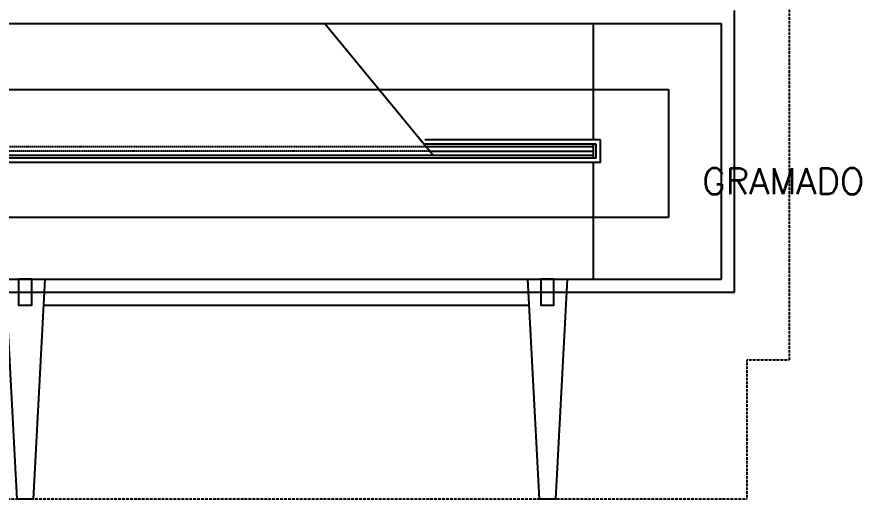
# Model space of a CAD drawing. Header units: millimetres. Extents: x -287396 to 401320, y -174247 to 142644.
# Drawn here: x -195149 to -185451, y 10110 to 15655 of the extents above; entities that cross this region are included whole.
import ezdxf

# ---------------------------------------------------------------- set-up
doc = ezdxf.new("R2010")
doc.units = ezdxf.units.MM
doc.header["$LTSCALE"] = 2.5
for name, pattern in [('HIDDEN', [0.375, 0.25, -0.125]), ('HIDDENX2', [0.75, 0.5, -0.25]), ('NASCOSTA2', [0.1875, 0.125, -0.0625])]:
    doc.linetypes.add(name, pattern=pattern)
for name, color, linetype in [('ARQ-TXT', 2, 'Continuous'), ('PAREDE', 4, 'Continuous'), ('PILAR', 160, 'Continuous'), ('Proj', 1, 'HIDDEN'), ('PROJ COBERTA', 8, 'HIDDENX2'), ('VISTA', 1, 'Continuous')]:
    doc.layers.add(name, color=color, linetype=linetype)
doc.styles.add('50-250', font='SIMPLEX.shx', dxfattribs={"height": 0.3})
doc.styles.add('COTA100', font='ROMANS.SHX')
doc.dimstyles.new('COTA100', dxfattribs={"dimtxt": 0.18, "dimasz": 0.18, "dimexe": 0.05, "dimexo": 0.06, "dimgap": 0.1, "dimtad": 1, "dimzin": 4, "dimdsep": 46, "dimtxsty": 'COTA100', "dimblk": 'bola', "dimcen": 0.09, "dimdle": 0.05, "dimse1": 1, "dimse2": 1, "dimclrd": 256, "dimclrt": 2, "dimadec": 0, "dimazin": 0, "dimtfac": 1, "dimtix": 1, "dimtmove": 2, "dimatfit": 1, "dimldrblk": 'OPEN30', "dimfxl": 1, "dimtolj": 1, "dimtzin": 4, "dimarcsym": 0})

# ---------------------------------------------------------------- blocks, each defined once
blk = doc.blocks.new('_OPEN30')
at = {"color": 0, "linetype": 'ByBlock', "ltscale": 0.5}
for p, q in [((-1, 0), (0, 0)), ((0, 0), (-1, 0)), ((0, 0), (-1, 0))]:
    blk.add_line(p, q, dxfattribs=at)
blk = doc.blocks.new('bola')
blk.add_hatch(color=0).paths.add_polyline_path([(-0.25, 0, 1), (0.25, 0, 1)])
at = {"color": 0}
for p, q in [((-1, 0), (-0.25, 0)), ((0, 1), (0, 0.25)), ((0.25, 0), (1, 0)), ((0, -0.25), (0, -1))]:
    blk.add_line(p, q, dxfattribs=at)
blk.add_circle((0, 0), 0.25, dxfattribs=at)

msp = doc.modelspace()

# ---------------------------------------------------------------- linework, layer by layer
at = {"layer": 'PAREDE'}
msp.add_line((-201129.24, 15579.989), (-188979.24, 15579.989), dxfattribs=at)
for points in [[(-194829.24, 12639.989), (-194962.64, 10109.989), (-195145.84, 10109.989), (-195279.24, 12639.989)], [(-188829.24, 12639.989), (-188962.64, 10109.989), (-189145.84, 10109.989), (-189279.24, 12639.989)]]:
    msp.add_lwpolyline(points, close=True, dxfattribs=at)
at = {"layer": 'PILAR'}
for points in [[(-195129.24, 12639.989), (-195129.24, 12339.989), (-194979.24, 12339.989), (-194979.24, 12639.989)], [(-189129.24, 12639.989), (-189129.24, 12339.989), (-188979.24, 12339.989), (-188979.24, 12639.989)]]:
    msp.add_lwpolyline(points, close=True, dxfattribs=at)
at = {"layer": 'Proj', "linetype": 'NASCOSTA2'}
for p, q in [((-190461.791, 14159.989), (-199129.24, 14159.989)), ((-190411.791, 14109.989), (-199129.24, 14109.989))]:
    msp.add_line(p, q, dxfattribs=at)
at = {"layer": 'PROJ COBERTA', "linetype": 'HIDDEN'}
for p, q in [((-186279.032, 36509.989), (-186279.032, 11709.989)), ((-186762.64, 11709.989), (-186279.032, 11709.989)), ((-186762.64, 11709.989), (-186762.64, 10109.989)), ((-186762.64, 10109.989), (-251329.448, 10109.989))]:
    msp.add_line(p, q, dxfattribs=at)
at = {"layer": 'VISTA', "color": 3}
for p, q in [((-186904.24, 12489.989), (-186904.24, 15729.989)), ((-188979.24, 15579.989), (-187054.24, 15579.989)), ((-187054.24, 12639.989), (-187054.24, 15579.989)), ((-201279.24, 12639.989), (-187054.24, 12639.989)), ((-201271.331, 12489.989), (-186904.24, 12489.989))]:
    msp.add_line(p, q, dxfattribs=at)
at = {"layer": 'VISTA'}
for p, q in [((-191611.791, 15579.989), (-190361.791, 14059.989)), ((-188524.24, 14239.989), (-188524.24, 15579.989)), ((-188524.24, 14159.989), (-190461.791, 14159.989)), ((-188524.24, 14029.989), (-188524.24, 14189.989)), ((-188524.24, 14059.989), (-188524.24, 14159.989)), ((-190411.791, 14109.989), (-188524.24, 14109.989)), ((-188524.24, 14059.989), (-201159.24, 14059.989)), ((-188524.24, 12639.989), (-188524.24, 13979.989)), ((-194845.058, 12339.989), (-189263.422, 12339.989))]:
    msp.add_line(p, q, dxfattribs=at)
at = {"layer": 'VISTA', "color": 2}
for p, q in [((-188444.24, 14239.989), (-190461.791, 14239.989)), ((-188494.24, 14189.989), (-190461.791, 14189.989)), ((-188494.24, 14029.989), (-188494.24, 14189.989)), ((-188444.24, 13979.989), (-188444.24, 14239.989)), ((-188444.24, 13979.989), (-201209.24, 13979.989)), ((-188494.24, 14029.989), (-201159.24, 14029.989))]:
    msp.add_line(p, q, dxfattribs=at)

# ---------------------------------------------------------------- texts
at = {"layer": 'ARQ-TXT', "insert": (-187277.013, 13915.242), "char_height": 300, "width": 1836.90652, "attachment_point": 1, "style": '50-250'}
msp.add_mtext('GRAMADO', dxfattribs=at)

# ---------------------------------------------------------------- leaders
at = {"layer": 'VISTA'}
msp.add_leader([(-199129.24, 14819.989), (-187662.055, 14819.989), (-187662.055, 13349.989), (-201879.24, 13349.989), (-201879.24, 23679.989)], dimstyle='COTA100', override={"dimgap": 0.1, "dimtad": 0}, dxfattribs=at)

doc.saveas('drawing.dxf')
